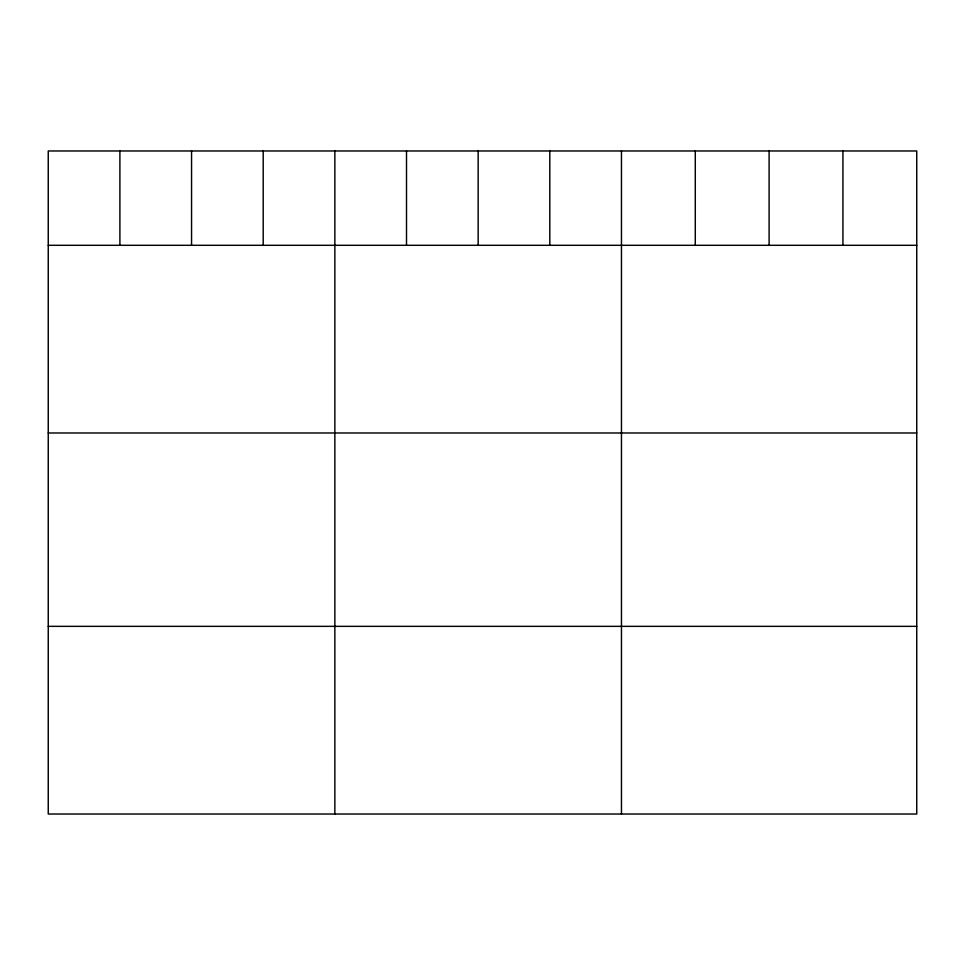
<?xml version="1.0" encoding="UTF-8"?>
<svg xmlns="http://www.w3.org/2000/svg" width="965" height="965" viewBox="0 0 965 965"><rect width="100%" height="100%" fill="white"/><g stroke="black" fill="none" stroke-linecap="round" stroke-linejoin="round"><path stroke-width="1.45" d="M916.75 245.303L916.75 814.026L48.25 814.026L48.25 150.974L916.75 150.974L916.75 245.303L48.25 245.303M48.25 432.983L916.75 432.983M48.25 626.345L916.75 626.345M842.928 150.974L842.928 245.303M769.105 150.974L769.105 245.303M695.283 150.974L695.283 245.303M621.46 150.974L621.46 814.026M549.809 150.974L549.809 245.303M478.157 150.974L478.157 245.303M406.506 150.974L406.506 245.303M334.855 150.974L334.855 814.026M263.204 150.974L263.204 245.303M191.553 150.974L191.553 245.303M119.901 150.974L119.901 245.303"/></g></svg>
